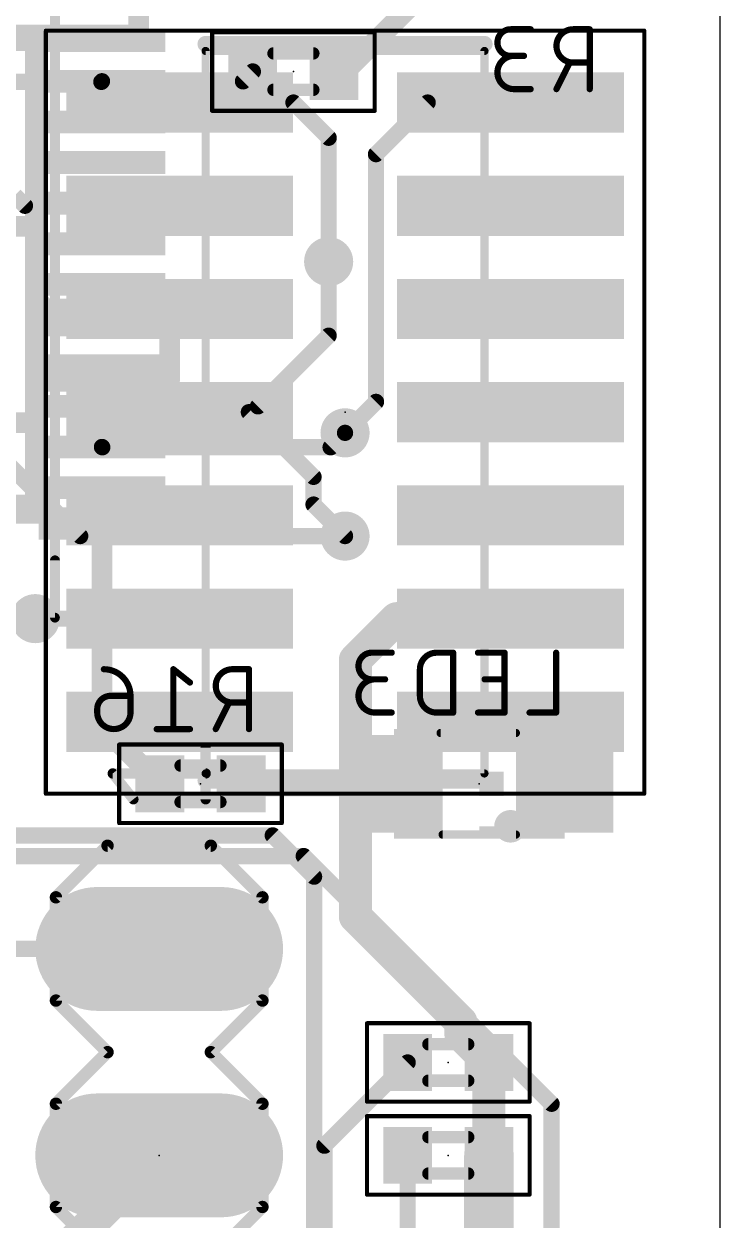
# Model space of a CAD drawing. Extents: x -2.4 to 71.8, y -0.8 to 95.3.
# Drawn here: x 44.44 to 53, y 11.27 to 25.99 of the extents above; entities that cross this region are included whole.
import ezdxf

# ---------------------------------------------------------------- set-up
doc = ezdxf.new("R2010")
doc.units = 0
for name, color, linetype in [('1', 12, 'CONTINUOUS'), ('15', 30, 'CONTINUOUS'), ('16', 132, 'CONTINUOUS'), ('17', 110, 'CONTINUOUS'), ('18', 110, 'CONTINUOUS'), ('2', 41, 'CONTINUOUS'), ('20', 31, 'CONTINUOUS'), ('21', 253, 'CONTINUOUS'), ('22', 253, 'CONTINUOUS'), ('23', 53, 'CONTINUOUS'), ('24', 53, 'CONTINUOUS'), ('26', 253, 'CONTINUOUS'), ('39', 12, 'CONTINUOUS'), ('40', 132, 'CONTINUOUS'), ('51', 253, 'CONTINUOUS'), ('52', 253, 'CONTINUOUS')]:
    doc.layers.add(name, color=color, linetype=linetype)

# ---------------------------------------------------------------- blocks, each defined once
blk = doc.blocks.new('RECT')
blk.add_solid([(-0.5, -0.5), (0.5, -0.5), (-0.5, 0.5), (0.5, 0.5)])
blk = doc.blocks.new('LONGP100')
at = {"const_width": 1}
blk.add_lwpolyline([(-0.5, 0), (0.5, 0)], dxfattribs=at)
at = {"const_width": 0.5}
for points in [[(-0.5, 0.25, 1), (-0.5, -0.25)], [(0.5, -0.25, 1), (0.5, 0.25)]]:
    blk.add_lwpolyline(points, format="xyb", dxfattribs=at)
blk = doc.blocks.new('ROUNDP')
at = {"const_width": 0.5}
blk.add_lwpolyline([(0, -0.25, 1), (0, 0.25, 1), (0, -0.25)], format="xyb", dxfattribs=at)
blk = doc.blocks.new('ROUNDV')
at = {"const_width": 0.5}
blk.add_lwpolyline([(0, -0.25, 1), (0, 0.25, 1), (0, -0.25)], format="xyb", dxfattribs=at)

msp = doc.modelspace()

# ---------------------------------------------------------------- linework, layer by layer
at = {"layer": '1'}
for points, const_width in [([(44.577, 25.781), (43.053, 25.781)], 0.254), ([(44.577, 20.066), (44.577, 25.781)], 0.254), ([(46.352, 25.019), (47.752, 25.019)], 0.2), ([(48.1854, 24.5856), (47.752, 25.019)], 0.2), ([(49.403, 25.019), (48.768, 24.384)], 0.2), ([(50.422, 25.019), (49.403, 25.019)], 0.2), ([(48.1854, 23.0616), (48.1854, 24.5856)], 0.2), ([(48.768, 24.384), (48.768, 21.336)], 0.2), ([(44.45, 23.749), (44.323, 23.876)], 0.2), ([(46.352, 23.749), (44.45, 23.749)], 0.2), ([(48.768, 21.336), (48.387, 20.955)], 0.2), ([(47.2041, 21.209), (46.352, 21.209)], 0.2), ([(47.9995, 20.4136), (47.2041, 21.209)], 0.2), ([(47.9995, 20.0725), (47.9995, 20.4136)], 0.2), ([(43.053, 20.066), (44.577, 20.066)], 0.254), ([(48.387, 19.685), (47.9995, 20.0725)], 0.2), ([(46.352, 19.939), (44.0912, 19.939)], 0.2), ([(48.514, 18.161), (49.022, 18.669)], 0.4064), ([(49.022, 18.669), (50.422, 18.669)], 0.4064), ([(44.577, 18.669), (46.352, 18.669)], 0.2), ([(48.514, 15.004), (48.514, 18.161)], 0.4064), ([(49.8127, 13.7053), (48.514, 15.004)], 0.4064), ([(49.8127, 13.5523), (49.8127, 13.7053)], 0.4064), ([(50.157, 13.208), (49.8127, 13.5523)], 0.4064), ([(50.157, 12.065), (50.157, 13.208)], 0.4064), ([(48.133, 12.184), (49.157, 13.208)], 0.2), ([(50.157, 10.93), (50.157, 12.065)], 0.6096), ([(48.133, 1.143), (48.133, 12.184)], 0.2), ([(49.157, 9.136), (49.157, 12.065)], 0.2)]:
    msp.add_lwpolyline(points, dxfattribs=dict(at, const_width=const_width))
for points, const_width in [([(44.6405, 25.781, 1), (44.5135, 25.781)], 0.127), ([(44.577, 25.7175, 1), (44.577, 25.8445)], 0.127), ([(46.352, 25.069, 1), (46.352, 24.969)], 0.1), ([(47.7874, 25.0544, 1), (47.7166, 24.9836)], 0.1), ([(47.752, 24.969, 1), (47.752, 25.069)], 0.1), ([(49.403, 25.069, 1), (49.403, 24.969)], 0.1), ([(49.4384, 24.9836, 1), (49.3676, 25.0544)], 0.1), ([(50.422, 24.969, 1), (50.422, 25.069)], 0.1), ([(48.2354, 24.5856, 1), (48.1354, 24.5856)], 0.1), ([(48.1501, 24.5502, 1), (48.2208, 24.6209)], 0.1), ([(48.7326, 24.4194, 1), (48.8034, 24.3486)], 0.1), ([(48.818, 24.384, 1), (48.718, 24.384)], 0.1), ([(44.45, 23.799, 1), (44.45, 23.699)], 0.1), ([(46.352, 23.699, 1), (46.352, 23.799)], 0.1), ([(44.4146, 23.7136, 1), (44.4854, 23.7844)], 0.1), ([(48.1354, 23.0616, 1), (48.2354, 23.0616)], 0.1), ([(48.718, 21.336, 1), (48.818, 21.336)], 0.1), ([(48.8034, 21.3006, 1), (48.7326, 21.3714)], 0.1), ([(46.352, 21.259, 1), (46.352, 21.159)], 0.1), ([(47.2394, 21.2444, 1), (47.1687, 21.1736)], 0.1), ([(47.2041, 21.159, 1), (47.2041, 21.259)], 0.1), ([(48.3516, 20.9904, 1), (48.4224, 20.9196)], 0.1), ([(48.0495, 20.4136, 1), (47.9495, 20.4136)], 0.1), ([(47.9641, 20.3782, 1), (48.0349, 20.4489)], 0.1), ([(44.577, 20.0025, 1), (44.577, 20.1295)], 0.127), ([(48.0349, 20.1079, 1), (47.9641, 20.0371)], 0.1), ([(44.5135, 20.066, 1), (44.6405, 20.066)], 0.127), ([(46.352, 19.889, 1), (46.352, 19.989)], 0.1), ([(47.9495, 20.0725, 1), (48.0495, 20.0725)], 0.1), ([(48.3516, 19.6496, 1), (48.4224, 19.7204)], 0.1), ([(49.022, 18.7706, 1), (49.022, 18.5674)], 0.2032), ([(49.0938, 18.5972, 1), (48.9502, 18.7408)], 0.2032), ([(50.422, 18.5674, 1), (50.422, 18.7706)], 0.2032), ([(44.577, 18.719, 1), (44.577, 18.619)], 0.1), ([(46.352, 18.619, 1), (46.352, 18.719)], 0.1), ([(48.6156, 18.161, 1), (48.4124, 18.161)], 0.2032), ([(48.4422, 18.2328, 1), (48.5858, 18.0892)], 0.2032), ([(48.5858, 15.0759, 1), (48.4422, 14.9322)], 0.2032), ([(48.4124, 15.004, 1), (48.6156, 15.004)], 0.2032), ([(49.9143, 13.7053, 1), (49.7111, 13.7053)], 0.2032), ([(49.7409, 13.6335, 1), (49.8845, 13.7772)], 0.2032), ([(49.8845, 13.6241, 1), (49.7409, 13.4805)], 0.2032), ([(49.7111, 13.5523, 1), (49.9143, 13.5523)], 0.2032), ([(50.2586, 13.208, 1), (50.0554, 13.208)], 0.2032), ([(49.1924, 13.1726, 1), (49.1216, 13.2434)], 0.1), ([(50.0852, 13.1362, 1), (50.2288, 13.2798)], 0.2032), ([(50.3094, 12.065, 1), (50.0046, 12.065)], 0.3048), ([(48.0976, 12.2194, 1), (48.1684, 12.1486)], 0.1), ([(48.183, 12.184, 1), (48.083, 12.184)], 0.1), ([(49.207, 12.065, 1), (49.107, 12.065)], 0.1), ([(50.0554, 12.065, 1), (50.2586, 12.065)], 0.2032)]:
    msp.add_lwpolyline(points, format="xyb", dxfattribs=dict(at, const_width=const_width))
at = {"layer": '15'}
for points, const_width in [([(45.847, 34.798), (45.847, 25.8503)], 0.254), ([(45.847, 25.8503), (43.688, 25.8503)], 0.254), ([(44.323, 18.669), (44.577, 18.669)], 0.2), ([(47.498, 16.002), (41.91, 16.002)], 0.2), ([(47.498, 16.002), (48.006, 15.494)], 0.2), ([(48.006, 15.494), (48.006, 8.636)], 0.2), ([(42.418, 14.605), (46.101, 14.605)], 0.2), ([(44.323, 10.287), (46.101, 12.065)], 0.4064)]:
    msp.add_lwpolyline(points, dxfattribs=dict(at, const_width=const_width))
for points, const_width in [([(45.7835, 25.8503, 1), (45.9105, 25.8503)], 0.127), ([(45.847, 25.7868, 1), (45.847, 25.9138)], 0.127), ([(44.577, 18.619, 1), (44.577, 18.719)], 0.1), ([(47.5334, 16.0374, 1), (47.4626, 15.9666)], 0.1), ([(47.498, 15.952, 1), (47.498, 16.052)], 0.1), ([(48.056, 15.494, 1), (47.956, 15.494)], 0.1), ([(47.9706, 15.4586, 1), (48.0414, 15.5294)], 0.1), ([(46.101, 14.555, 1), (46.101, 14.655)], 0.1), ([(46.1728, 11.9932, 1), (46.0292, 12.1368)], 0.2032)]:
    msp.add_lwpolyline(points, format="xyb", dxfattribs=dict(at, const_width=const_width))
at = {"layer": '16'}
for points, const_width in [([(49.403, 26.416), (48.387, 25.4)], 0.254), ([(47.133, 25.281), (47.252, 25.4)], 0.2032), ([(48.387, 25.4), (48.252, 25.4)], 0.254), ([(44.323, 25.273), (45.3893, 25.273)], 0.2), ([(45.3893, 25.273), (45.3973, 25.281)], 0.2), ([(45.3973, 25.281), (47.133, 25.281)], 0.2032), ([(44.577, 23.495), (43.688, 23.495)], 0.254), ([(44.577, 22.606), (44.577, 23.495)], 0.254), ([(48.1854, 22.1504), (48.1854, 23.0616)], 0.2), ([(44.704, 22.479), (44.577, 22.606)], 0.254), ([(46.228, 22.479), (44.704, 22.479)], 0.254), ([(46.228, 21.59), (46.228, 22.479)], 0.254), ([(47.316, 21.281), (48.1854, 22.1504)], 0.2), ([(44.577, 21.082), (44.577, 21.59)], 0.254), ([(44.577, 21.59), (46.228, 21.59)], 0.254), ([(45.3973, 21.281), (47.316, 21.281)], 0.2), ([(43.688, 21.082), (44.577, 21.082)], 0.254), ([(48.387, 20.955), (48.2094, 20.7774)], 0.2), ([(45.3973, 20.781), (45.4011, 20.7772)], 0.2), ([(48.2094, 20.7774), (45.4011, 20.7772)], 0.2), ([(45.3973, 17.3487), (45.3973, 19.781)], 0.254), ([(46.109, 16.637), (45.3973, 17.3487)], 0.254), ([(47.109, 16.637), (48.988, 16.637)], 0.3048), ([(44.069, 15.748), (47.879, 15.748)], 0.2), ([(47.879, 15.748), (50.927, 12.7)], 0.2), ([(50.927, 12.7), (50.927, 7.366)], 0.2)]:
    msp.add_lwpolyline(points, dxfattribs=dict(at, const_width=const_width))
for points, const_width in [([(47.2879, 25.3641, 1), (47.2161, 25.4359)], 0.1016), ([(48.252, 25.4635, 1), (48.252, 25.3365)], 0.127), ([(48.3421, 25.4449, 1), (48.4319, 25.3551)], 0.127), ([(48.387, 25.3365, 1), (48.387, 25.4635)], 0.127), ([(45.3539, 25.3084, 1), (45.4247, 25.2376)], 0.1), ([(45.3973, 25.3318, 1), (45.3973, 25.2302)], 0.1016), ([(45.4327, 25.2456, 1), (45.3619, 25.3164)], 0.1), ([(45.3893, 25.223, 1), (45.3893, 25.323)], 0.1), ([(47.0971, 25.3169, 1), (47.1689, 25.2451)], 0.1016), ([(47.133, 25.2302, 1), (47.133, 25.3318)], 0.1016), ([(44.6405, 23.495, 1), (44.5135, 23.495)], 0.127), ([(44.577, 23.4315, 1), (44.577, 23.5585)], 0.127), ([(48.2354, 23.0616, 1), (48.1354, 23.0616)], 0.1), ([(44.6219, 22.6509, 1), (44.5321, 22.5611)], 0.127), ([(44.5135, 22.606, 1), (44.6405, 22.606)], 0.127), ([(44.704, 22.5425, 1), (44.704, 22.4155)], 0.127), ([(44.6591, 22.4341, 1), (44.7489, 22.5239)], 0.127), ([(46.2915, 22.479, 1), (46.1645, 22.479)], 0.127), ([(46.228, 22.4155, 1), (46.228, 22.5425)], 0.127), ([(48.2208, 22.1151, 1), (48.1501, 22.1858)], 0.1), ([(48.1354, 22.1504, 1), (48.2354, 22.1504)], 0.1), ([(44.6405, 21.59, 1), (44.5135, 21.59)], 0.127), ([(44.577, 21.6535, 1), (44.577, 21.5265)], 0.127), ([(46.1645, 21.59, 1), (46.2915, 21.59)], 0.127), ([(46.228, 21.5265, 1), (46.228, 21.6535)], 0.127), ([(45.3973, 21.331, 1), (45.3973, 21.231)], 0.1), ([(47.2806, 21.3164, 1), (47.3514, 21.2456)], 0.1), ([(47.316, 21.231, 1), (47.316, 21.331)], 0.1), ([(44.577, 21.0185, 1), (44.577, 21.1455)], 0.127), ([(44.5135, 21.082, 1), (44.6405, 21.082)], 0.127), ([(48.4224, 20.9196, 1), (48.3516, 20.9904)], 0.1), ([(45.4327, 20.8164, 1), (45.3619, 20.7456)], 0.1), ([(45.4011, 20.8272, 1), (45.4011, 20.7272)], 0.1), ([(45.3658, 20.7418, 1), (45.4365, 20.8125)], 0.1), ([(48.174, 20.8128, 1), (48.2448, 20.742)], 0.1), ([(48.2094, 20.7274, 1), (48.2094, 20.8274)], 0.1), ([(45.4608, 19.781, 1), (45.3338, 19.781)], 0.127), ([(45.4422, 17.3936, 1), (45.3524, 17.3038)], 0.127), ([(45.3338, 17.3487, 1), (45.4608, 17.3487)], 0.127), ([(47.109, 16.7132, 1), (47.109, 16.5608)], 0.1524), ([(48.988, 16.5608, 1), (48.988, 16.7132)], 0.1524), ([(46.0641, 16.5921, 1), (46.1539, 16.6819)], 0.127), ([(47.9144, 15.7834, 1), (47.8436, 15.7126)], 0.1), ([(47.879, 15.698, 1), (47.879, 15.798)], 0.1), ([(50.977, 12.7, 1), (50.877, 12.7)], 0.1), ([(50.8916, 12.6646, 1), (50.9624, 12.7354)], 0.1)]:
    msp.add_lwpolyline(points, format="xyb", dxfattribs=dict(at, const_width=const_width))
at = {"layer": '2', "const_width": 0.2}
for points in [[(44.2463, 20.5681), (45.1294, 19.685)], [(45.1294, 19.685), (48.387, 19.685)]]:
    msp.add_lwpolyline(points, dxfattribs=at)
at = {"layer": '2', "const_width": 0.1}
for points in [[(45.1294, 19.735, 1), (45.1294, 19.635)], [(45.094, 19.6496, 1), (45.1647, 19.7204)], [(48.387, 19.635, 1), (48.387, 19.735)]]:
    msp.add_lwpolyline(points, format="xyb", dxfattribs=at)
at = {"layer": '20'}
msp.add_line((53, 0), (53, 50), dxfattribs=at)
at = {"layer": '21'}
for points, const_width in [([(46.672, 25.739), (50.102, 25.739)], 0.2), ([(46.6725, 16.4465), (46.6725, 17.0815)], 0.127), ([(45.7835, 16.4465), (45.5295, 16.764)], 0.127), ([(45.5295, 16.764), (46.6725, 16.764)], 0.127), ([(50.102, 16.679), (46.672, 16.679)], 0.2), ([(45.466, 15.875), (44.831, 15.24)], 0.1524), ([(46.736, 15.875), (45.466, 15.875)], 0.1524), ([(47.371, 15.24), (46.736, 15.875)], 0.1524), ([(44.831, 13.97), (44.831, 15.24)], 0.1524), ([(47.371, 15.24), (47.371, 13.97)], 0.1524), ([(45.466, 13.335), (44.831, 13.97)], 0.1524), ([(47.371, 13.97), (46.736, 13.335)], 0.1524), ([(44.831, 12.7), (45.466, 13.335)], 0.1524), ([(46.736, 13.335), (47.371, 12.7)], 0.1524), ([(44.831, 11.43), (44.831, 12.7)], 0.1524), ([(47.371, 12.7), (47.371, 11.43)], 0.1524), ([(45.466, 10.795), (44.831, 11.43)], 0.1524), ([(47.371, 11.43), (46.736, 10.795)], 0.1524)]:
    msp.add_lwpolyline(points, dxfattribs=dict(at, const_width=const_width))
for points, const_width in [([(46.672, 25.789, 1), (46.672, 25.689)], 0.1), ([(50.102, 25.689, 1), (50.102, 25.789)], 0.1), ([(46.7043, 17.0815, 1), (46.6407, 17.0815)], 0.0635), ([(45.5543, 16.7838, 1), (45.5047, 16.7442)], 0.0635), ([(45.5295, 16.7957, 1), (45.5295, 16.7323)], 0.0635), ([(46.672, 16.729, 1), (46.672, 16.629)], 0.1), ([(46.6725, 16.7323, 1), (46.6725, 16.7957)], 0.0635), ([(50.102, 16.629, 1), (50.102, 16.729)], 0.1), ([(45.7587, 16.4267, 1), (45.8083, 16.4663)], 0.0635), ([(46.6407, 16.4465, 1), (46.7043, 16.4465)], 0.0635), ([(50.422, 16.014, 1), (50.422, 16.214, 1), (50.422, 16.014)], 0.2), ([(45.466, 15.9131, 1), (45.466, 15.8369)], 0.0762), ([(45.4929, 15.8481, 1), (45.4391, 15.9019)], 0.0762), ([(46.7629, 15.9019, 1), (46.7091, 15.8481)], 0.0762), ([(46.736, 15.8369, 1), (46.736, 15.9131)], 0.0762), ([(44.8691, 15.24, 1), (44.7929, 15.24)], 0.0762), ([(47.4091, 15.24, 1), (47.3329, 15.24)], 0.0762), ([(44.8041, 15.2669, 1), (44.8579, 15.2131)], 0.0762), ([(47.3441, 15.2131, 1), (47.3979, 15.2669)], 0.0762), ([(44.7929, 13.97, 1), (44.8691, 13.97)], 0.0762), ([(44.8579, 13.9969, 1), (44.8041, 13.9431)], 0.0762), ([(47.3329, 13.97, 1), (47.4091, 13.97)], 0.0762), ([(47.3979, 13.9431, 1), (47.3441, 13.9969)], 0.0762), ([(45.4929, 13.3081, 1), (45.4391, 13.3619)], 0.0762), ([(45.4391, 13.3081, 1), (45.4929, 13.3619)], 0.0762), ([(46.7629, 13.3619, 1), (46.7091, 13.3081)], 0.0762), ([(46.7091, 13.3619, 1), (46.7629, 13.3081)], 0.0762), ([(44.8691, 12.7, 1), (44.7929, 12.7)], 0.0762), ([(44.8041, 12.7269, 1), (44.8579, 12.6731)], 0.0762), ([(47.4091, 12.7, 1), (47.3329, 12.7)], 0.0762), ([(47.3441, 12.6731, 1), (47.3979, 12.7269)], 0.0762), ([(44.8579, 11.4569, 1), (44.8041, 11.4031)], 0.0762), ([(47.3979, 11.4031, 1), (47.3441, 11.4569)], 0.0762), ([(44.7929, 11.43, 1), (44.8691, 11.43)], 0.0762), ([(47.3329, 11.43, 1), (47.4091, 11.43)], 0.0762)]:
    msp.add_lwpolyline(points, format="xyb", dxfattribs=dict(at, const_width=const_width))
at = {"layer": '22', "const_width": 0.12}
for points in [[(44.819, 19.387), (44.819, 18.681)], [(44.819, 18.681), (44.113, 18.681)]]:
    msp.add_lwpolyline(points, dxfattribs=at)
at = {"layer": '22', "const_width": 0.06}
for points in [[(44.849, 19.387, 1), (44.789, 19.387)], [(44.789, 18.681, 1), (44.849, 18.681)], [(44.819, 18.651, 1), (44.819, 18.711)]]:
    msp.add_lwpolyline(points, format="xyb", dxfattribs=at)
at = {"layer": '23'}
for p in [(48.387, 21.209), (49.657, 13.208), (46.101, 12.065), (49.657, 12.065)]:
    msp.add_point(p, dxfattribs=at)
at = {"layer": '24'}
for p in [(47.752, 25.4), (46.609, 16.637), (50.038, 16.637)]:
    msp.add_point(p, dxfattribs=at)
at = {"layer": '26'}
for points, const_width in [([(50.425, 25.9207, 1), (50.425, 25.5933)], 0.0762), ([(50.425, 25.9398, 1), (50.425, 25.9017)], 0.0381), ([(50.425, 25.9017, 1), (50.425, 25.9398)], 0.0381), ([(50.6705, 25.9017, 1), (50.6705, 25.9398)], 0.0381), ([(51.1923, 25.9207, 1), (51.1923, 25.5115)], 0.0762), ([(51.1923, 25.9398, 1), (51.1923, 25.9017)], 0.0381), ([(51.1923, 25.9017, 1), (51.1923, 25.9398)], 0.0381), ([(51.416, 25.9207, 1), (51.3779, 25.9207)], 0.0381), ([(51.3969, 25.9017, 1), (51.3969, 25.9398)], 0.0381), ([(50.4659, 25.5933, 1), (50.4659, 25.1841)], 0.0762), ([(50.425, 25.6124, 1), (50.425, 25.5743)], 0.0381), ([(50.425, 25.5743, 1), (50.425, 25.6124)], 0.0381), ([(50.4659, 25.5743, 1), (50.4659, 25.6124)], 0.0381), ([(50.5887, 25.5743, 1), (50.5887, 25.6124)], 0.0381), ([(51.1684, 25.503, 1), (51.1343, 25.52)], 0.0381), ([(51.1923, 25.5305, 1), (51.1923, 25.4924)], 0.0381), ([(51.1923, 25.4924, 1), (51.1923, 25.5305)], 0.0381), ([(51.3969, 25.4924, 1), (51.3969, 25.5305)], 0.0381), ([(50.4659, 25.2032, 1), (50.4659, 25.1651)], 0.0381), ([(50.4659, 25.1651, 1), (50.4659, 25.2032)], 0.0381), ([(50.6705, 25.1651, 1), (50.6705, 25.2032)], 0.0381), ([(50.9706, 25.1926, 1), (51.0047, 25.1756)], 0.0381), ([(51.3779, 25.1841, 1), (51.416, 25.1841)], 0.0381), ([(48.7158, 18.2499, 1), (48.7158, 17.9225)], 0.0762), ([(48.7158, 18.269, 1), (48.7158, 18.2309)], 0.0381), ([(48.7158, 18.2309, 1), (48.7158, 18.269)], 0.0381), ([(48.9613, 18.2309, 1), (48.9613, 18.269)], 0.0381), ([(49.5126, 18.2499, 0.4142), (49.308, 18.0453)], 0.0762), ([(49.5126, 18.269, 1), (49.5126, 18.2309)], 0.0381), ([(49.5126, 18.2309, 1), (49.5126, 18.269)], 0.0381), ([(49.7363, 18.2499, 1), (49.6982, 18.2499)], 0.0381), ([(49.7172, 18.2309, 1), (49.7172, 18.269)], 0.0381), ([(50.0223, 18.269, 1), (50.0223, 18.2309)], 0.0381), ([(50.3687, 18.2499, 1), (50.3306, 18.2499)], 0.0381), ([(50.3496, 18.2309, 1), (50.3496, 18.269)], 0.0381), ([(51.0027, 18.2499, 1), (50.9646, 18.2499)], 0.0381), ([(45.748, 17.7193, 0.4142), (45.4206, 18.0467)], 0.0762), ([(45.4206, 18.0657, 1), (45.4206, 18.0276)], 0.0381), ([(46.2868, 18.0616, 1), (46.263, 18.0318)], 0.0381), ([(46.2939, 18.0467, 1), (46.2558, 18.0467)], 0.0381), ([(47.0013, 18.0467, 1), (47.0013, 17.6375)], 0.0762), ([(47.0013, 18.0658, 1), (47.0013, 18.0277)], 0.0381), ([(47.0013, 18.0277, 1), (47.0013, 18.0658)], 0.0381), ([(47.2249, 18.0467, 1), (47.1868, 18.0467)], 0.0381), ([(47.2059, 18.0277, 1), (47.2059, 18.0658)], 0.0381), ([(48.7567, 17.9225, 1), (48.7567, 17.5133)], 0.0762), ([(48.7158, 17.9416, 1), (48.7158, 17.9035)], 0.0381), ([(48.7158, 17.9035, 1), (48.7158, 17.9416)], 0.0381), ([(48.7567, 17.9035, 1), (48.7567, 17.9416)], 0.0381), ([(48.8795, 17.9035, 1), (48.8795, 17.9416)], 0.0381), ([(49.3271, 18.0453, 1), (49.289, 18.0453)], 0.0381), ([(49.289, 18.0453, 1), (49.3271, 18.0453)], 0.0381), ([(50.1041, 17.9416, 1), (50.1041, 17.9035)], 0.0381), ([(50.3496, 17.9035, 1), (50.3496, 17.9416)], 0.0381), ([(46.4676, 17.8681, 1), (46.4914, 17.8979)], 0.0381), ([(45.5024, 17.7193, 0.4142), (45.3388, 17.5556)], 0.0762), ([(45.5024, 17.7384, 1), (45.5024, 17.7003)], 0.0381), ([(45.5024, 17.7003, 1), (45.5024, 17.7384)], 0.0381), ([(45.767, 17.7193, 1), (45.7289, 17.7193)], 0.0381), ([(45.7289, 17.7193, 1), (45.767, 17.7193)], 0.0381), ([(45.748, 17.7003, 1), (45.748, 17.7384)], 0.0381), ([(46.9774, 17.629, 1), (46.9433, 17.646)], 0.0381), ([(47.0013, 17.6565, 1), (47.0013, 17.6184)], 0.0381), ([(47.0013, 17.6184, 1), (47.0013, 17.6565)], 0.0381), ([(47.2059, 17.6184, 1), (47.2059, 17.6565)], 0.0381), ([(49.308, 17.7179, 0.4142), (49.5126, 17.5133)], 0.0762), ([(49.3271, 17.7179, 1), (49.289, 17.7179)], 0.0381), ([(49.289, 17.7179, 1), (49.3271, 17.7179)], 0.0381), ([(45.3578, 17.5556, 1), (45.3197, 17.5556)], 0.0381), ([(45.3197, 17.5556, 1), (45.3578, 17.5556)], 0.0381), ([(45.3578, 17.5147, 1), (45.3197, 17.5147)], 0.0381), ([(45.3197, 17.5147, 1), (45.3578, 17.5147)], 0.0381), ([(45.3388, 17.5147, 1), (45.748, 17.5147)], 0.0762), ([(45.767, 17.5147, 1), (45.7289, 17.5147)], 0.0381), ([(45.7289, 17.5147, 1), (45.767, 17.5147)], 0.0381), ([(48.7567, 17.5324, 1), (48.7567, 17.4943)], 0.0381), ([(48.7567, 17.4943, 1), (48.7567, 17.5324)], 0.0381), ([(48.9613, 17.4943, 1), (48.9613, 17.5324)], 0.0381), ([(49.5126, 17.5324, 1), (49.5126, 17.4943)], 0.0381), ([(49.5126, 17.4942, 1), (49.5126, 17.5323)], 0.0381), ([(49.6982, 17.5133, 1), (49.7363, 17.5133)], 0.0381), ([(49.7172, 17.4943, 1), (49.7172, 17.5324)], 0.0381), ([(50.0223, 17.5324, 1), (50.0223, 17.4943)], 0.0381), ([(50.3306, 17.5133, 1), (50.3687, 17.5133)], 0.0381), ([(50.3496, 17.4943, 1), (50.3496, 17.5324)], 0.0381), ([(50.6562, 17.5324, 1), (50.6562, 17.4943)], 0.0381), ([(50.9646, 17.5133, 1), (51.0027, 17.5133)], 0.0381), ([(50.9836, 17.4943, 1), (50.9836, 17.5324)], 0.0381), ([(46.0703, 17.3292, 1), (46.0703, 17.2911)], 0.0381), ([(46.2558, 17.3101, 1), (46.2939, 17.3101)], 0.0381), ([(46.4795, 17.2911, 1), (46.4795, 17.3292)], 0.0381), ([(46.7796, 17.3186, 1), (46.8137, 17.3016)], 0.0381), ([(47.1868, 17.3101, 1), (47.2249, 17.3101)], 0.0381)]:
    msp.add_lwpolyline(points, format="xyb", dxfattribs=dict(at, const_width=const_width))
at = {"layer": '26', "const_width": 0.0762}
for points in [[(50.6705, 25.9207), (50.425, 25.9207)], [(51.3969, 25.9207), (51.1923, 25.9207)], [(51.3969, 25.1841), (51.3969, 25.9207)], [(50.425, 25.5933), (50.5887, 25.5933)], [(50.9877, 25.1841), (51.1514, 25.5115)], [(51.1923, 25.5115), (51.3969, 25.5115)], [(50.6705, 25.1841), (50.4659, 25.1841)], [(48.9613, 18.2499), (48.7158, 18.2499)], [(49.7172, 18.2499), (49.5126, 18.2499)], [(49.7172, 17.5133), (49.7172, 18.2499)], [(50.3496, 18.2499), (50.0223, 18.2499)], [(50.3496, 17.5133), (50.3496, 18.2499)], [(50.9836, 18.2499), (50.9836, 17.5133)], [(46.4795, 17.883), (46.2749, 18.0467)], [(46.2749, 18.0467), (46.2749, 17.3101)], [(47.2059, 18.0467), (47.0013, 18.0467)], [(47.2059, 17.3101), (47.2059, 18.0467)], [(48.7158, 17.9225), (48.8795, 17.9225)], [(49.308, 18.0453), (49.308, 17.7179)], [(50.3496, 17.9225), (50.1041, 17.9225)], [(45.748, 17.7193), (45.5024, 17.7193)], [(45.748, 17.5147), (45.748, 17.7193)], [(46.7967, 17.3101), (46.9604, 17.6375)], [(47.0013, 17.6375), (47.2059, 17.6375)], [(45.3388, 17.5556), (45.3388, 17.5147)], [(48.9613, 17.5133), (48.7567, 17.5133)], [(49.5126, 17.5133), (49.7172, 17.5133)], [(50.0223, 17.5133), (50.3496, 17.5133)], [(50.9836, 17.5133), (50.6562, 17.5133)], [(46.4795, 17.3101), (46.0703, 17.3101)]]:
    msp.add_lwpolyline(points, dxfattribs=at)
at = {"layer": '39'}
for points, const_width in [([(44.707, 16.514), (44.707, 25.904)], 0.05), ([(44.707, 25.904), (52.067, 25.904)], 0.05), ([(52.067, 25.904), (52.067, 16.514)], 0.05), ([(52.067, 16.514), (44.707, 16.514)], 0.05), ([(48.657, 13.691), (50.657, 13.691)], 0.0508), ([(48.657, 12.725), (48.657, 13.691)], 0.0508), ([(50.657, 13.691), (50.657, 12.725)], 0.0508), ([(50.657, 12.725), (48.657, 12.725)], 0.0508), ([(48.657, 12.548), (50.657, 12.548)], 0.0508), ([(48.657, 11.582), (48.657, 12.548)], 0.0508), ([(50.657, 12.548), (50.657, 11.582)], 0.0508), ([(50.657, 11.582), (48.657, 11.582)], 0.0508)]:
    msp.add_lwpolyline(points, dxfattribs=dict(at, const_width=const_width))
for points, const_width in [([(44.7195, 25.904, 1), (44.6945, 25.904)], 0.025), ([(44.707, 25.9165, 1), (44.707, 25.8915)], 0.025), ([(52.0795, 25.904, 1), (52.0545, 25.904)], 0.025), ([(52.067, 25.8915, 1), (52.067, 25.9165)], 0.025), ([(44.707, 16.5265, 1), (44.707, 16.5015)], 0.025), ([(44.6945, 16.514, 1), (44.7195, 16.514)], 0.025), ([(52.0545, 16.514, 1), (52.0795, 16.514)], 0.025), ([(52.067, 16.5015, 1), (52.067, 16.5265)], 0.025), ([(48.657, 13.7037, 1), (48.657, 13.6783)], 0.0254), ([(48.6697, 13.691, 1), (48.6443, 13.691)], 0.0254), ([(50.6697, 13.691, 1), (50.6443, 13.691)], 0.0254), ([(50.657, 13.6783, 1), (50.657, 13.7037)], 0.0254), ([(48.657, 12.7377, 1), (48.657, 12.7123)], 0.0254), ([(48.6443, 12.725, 1), (48.6697, 12.725)], 0.0254), ([(50.6443, 12.725, 1), (50.6697, 12.725)], 0.0254), ([(50.657, 12.7123, 1), (50.657, 12.7377)], 0.0254), ([(48.657, 12.5607, 1), (48.657, 12.5353)], 0.0254), ([(48.6697, 12.548, 1), (48.6443, 12.548)], 0.0254), ([(50.6697, 12.548, 1), (50.6443, 12.548)], 0.0254), ([(50.657, 12.5353, 1), (50.657, 12.5607)], 0.0254), ([(48.657, 11.5947, 1), (48.657, 11.5693)], 0.0254), ([(48.6443, 11.582, 1), (48.6697, 11.582)], 0.0254), ([(50.6443, 11.582, 1), (50.6697, 11.582)], 0.0254), ([(50.657, 11.5693, 1), (50.657, 11.5947)], 0.0254)]:
    msp.add_lwpolyline(points, format="xyb", dxfattribs=dict(at, const_width=const_width))
at = {"layer": '40', "const_width": 0.0508}
for points in [[(48.752, 25.883), (46.752, 25.883)], [(46.752, 25.883), (46.752, 24.917)], [(48.752, 24.917), (48.752, 25.883)], [(46.752, 24.917), (48.752, 24.917)], [(47.609, 17.12), (45.609, 17.12)], [(45.609, 17.12), (45.609, 16.154)], [(47.609, 16.154), (47.609, 17.12)], [(45.609, 16.154), (47.609, 16.154)]]:
    msp.add_lwpolyline(points, dxfattribs=at)
at = {"layer": '40', "const_width": 0.0254}
for points in [[(46.752, 25.8957, 1), (46.752, 25.8703)], [(46.7647, 25.883, 1), (46.7393, 25.883)], [(48.7647, 25.883, 1), (48.7393, 25.883)], [(48.752, 25.8703, 1), (48.752, 25.8957)], [(46.752, 24.9297, 1), (46.752, 24.9043)], [(46.7393, 24.917, 1), (46.7647, 24.917)], [(48.7393, 24.917, 1), (48.7647, 24.917)], [(48.752, 24.9043, 1), (48.752, 24.9297)], [(45.609, 17.1327, 1), (45.609, 17.1073)], [(45.6217, 17.12, 1), (45.5963, 17.12)], [(47.6217, 17.12, 1), (47.5963, 17.12)], [(47.609, 17.1073, 1), (47.609, 17.1327)], [(45.609, 16.1667, 1), (45.609, 16.1413)], [(45.5963, 16.154, 1), (45.6217, 16.154)], [(47.5963, 16.154, 1), (47.6217, 16.154)], [(47.609, 16.1413, 1), (47.609, 16.1667)]]:
    msp.add_lwpolyline(points, format="xyb", dxfattribs=at)
at = {"layer": '51'}
for points, const_width in [([(46.672, 16.764), (46.672, 25.654)], 0.1), ([(46.672, 25.654), (50.102, 25.654)], 0.1), ([(50.102, 25.654), (50.102, 16.764)], 0.1), ([(50.102, 16.764), (46.672, 16.764)], 0.1), ([(49.412, 13.432), (49.902, 13.432)], 0.1524), ([(49.902, 12.984), (49.412, 12.984)], 0.1524), ([(49.412, 12.289), (49.902, 12.289)], 0.1524), ([(49.902, 11.841), (49.412, 11.841)], 0.1524)]:
    msp.add_lwpolyline(points, dxfattribs=dict(at, const_width=const_width))
for points, const_width in [([(46.697, 25.654, 1), (46.647, 25.654)], 0.05), ([(46.672, 25.679, 1), (46.672, 25.629)], 0.05), ([(50.127, 25.654, 1), (50.077, 25.654)], 0.05), ([(50.102, 25.629, 1), (50.102, 25.679)], 0.05), ([(46.672, 16.789, 1), (46.672, 16.739)], 0.05), ([(46.647, 16.764, 1), (46.697, 16.764)], 0.05), ([(50.077, 16.764, 1), (50.127, 16.764)], 0.05), ([(50.102, 16.739, 1), (50.102, 16.789)], 0.05), ([(50.422, 16.014, 1), (50.422, 16.214, 1), (50.422, 16.014)], 0.2), ([(49.412, 13.4701, 1), (49.412, 13.3939)], 0.0762), ([(49.902, 13.3939, 1), (49.902, 13.4701)], 0.0762), ([(49.412, 13.0221, 1), (49.412, 12.9459)], 0.0762), ([(49.902, 12.9459, 1), (49.902, 13.0221)], 0.0762), ([(49.412, 12.3271, 1), (49.412, 12.2509)], 0.0762), ([(49.902, 12.2509, 1), (49.902, 12.3271)], 0.0762), ([(49.412, 11.8791, 1), (49.412, 11.8029)], 0.0762), ([(49.902, 11.8029, 1), (49.902, 11.8791)], 0.0762)]:
    msp.add_lwpolyline(points, format="xyb", dxfattribs=dict(at, const_width=const_width))
at = {"layer": '52'}
for points, const_width in [([(44.819, 18.681), (44.819, 32.881)], 0.12), ([(47.997, 25.624), (47.507, 25.624)], 0.1524), ([(47.507, 25.176), (47.997, 25.176)], 0.1524), ([(30.619, 18.681), (44.819, 18.681)], 0.12), ([(50.488, 17.262), (49.563, 17.262)], 0.1016), ([(46.854, 16.861), (46.364, 16.861)], 0.1524), ([(46.364, 16.413), (46.854, 16.413)], 0.1524), ([(50.488, 16.012), (49.588, 16.012)], 0.1016)]:
    msp.add_lwpolyline(points, dxfattribs=dict(at, const_width=const_width))
for points, const_width in [([(47.507, 25.6621, 1), (47.507, 25.5859)], 0.0762), ([(47.997, 25.5859, 1), (47.997, 25.6621)], 0.0762), ([(47.507, 25.2141, 1), (47.507, 25.1379)], 0.0762), ([(47.997, 25.1379, 1), (47.997, 25.2141)], 0.0762), ([(44.789, 18.681, 1), (44.849, 18.681)], 0.06), ([(44.819, 18.651, 1), (44.819, 18.711)], 0.06), ([(49.563, 17.2874, 1), (49.563, 17.2366)], 0.0508), ([(50.488, 17.2366, 1), (50.488, 17.2874)], 0.0508), ([(46.364, 16.8991, 1), (46.364, 16.8229)], 0.0762), ([(46.854, 16.8229, 1), (46.854, 16.8991)], 0.0762), ([(46.364, 16.4511, 1), (46.364, 16.3749)], 0.0762), ([(46.854, 16.3749, 1), (46.854, 16.4511)], 0.0762), ([(49.588, 16.0374, 1), (49.588, 15.9866)], 0.0508), ([(50.488, 15.9866, 1), (50.488, 16.0374)], 0.0508)]:
    msp.add_lwpolyline(points, format="xyb", dxfattribs=dict(at, const_width=const_width))

# ---------------------------------------------------------------- block references
at = {"layer": '1', "xscale": 0.74, "yscale": 2.79, "rotation": 90}
for p in [(46.352, 25.019), (50.422, 25.019), (46.352, 23.749), (50.422, 23.749), (46.352, 22.479), (50.422, 22.479), (46.352, 21.209), (50.422, 21.209), (46.352, 19.939), (50.422, 19.939), (46.352, 18.669), (50.422, 18.669), (46.352, 17.399), (50.422, 17.399)]:
    msp.add_blockref('RECT', p, dxfattribs=at)
at = {"layer": '1', "xscale": 0.6, "yscale": 0.7}
for p in [(49.157, 13.208), (50.157, 13.208), (49.157, 12.065), (50.157, 12.065)]:
    msp.add_blockref('RECT', p, dxfattribs=at)
at = {"layer": '16'}
for p, xscale, yscale, rotation in [((45.3973, 25.781), 1.5588, 0.28, 180), ((45.3973, 25.281), 1.5588, 0.28, 180), ((45.3973, 24.781), 1.5588, 0.28, 180), ((45.3973, 24.281), 1.5588, 0.28, 180), ((45.3973, 23.781), 1.5588, 0.28, 180), ((45.3973, 23.281), 1.5588, 0.28, 180), ((45.3973, 22.781), 1.5588, 0.28, 180), ((45.3973, 22.281), 1.5588, 0.28, 180), ((45.3973, 21.781), 1.5588, 0.28, 180), ((45.3973, 21.281), 1.5588, 0.28, 180), ((45.3973, 20.781), 1.5588, 0.28, 180), ((45.3973, 20.281), 1.5588, 0.28, 180), ((45.3973, 19.781), 1.5588, 0.28, 180), ((48.988, 16.637), 1.2, 1.2, 90), ((51.088, 16.637), 1.2, 1.2, 90), ((46.109, 16.637), 0.6, 0.7, 180), ((47.109, 16.637), 0.6, 0.7, 180)]:
    msp.add_blockref('RECT', p, dxfattribs=dict(at, xscale=xscale, yscale=yscale, rotation=rotation))
at = {"layer": '16', "xscale": 0.6, "yscale": 0.7}
for p in [(47.252, 25.4), (48.252, 25.4)]:
    msp.add_blockref('RECT', p, dxfattribs=at)
at = {"layer": '17', "xscale": 1.524, "yscale": 1.524}
for name, p in [('LONGP100', (46.101, 14.605)), ('LONGP100', (46.101, 14.605)), ('ROUNDP', (46.101, 14.605)), ('ROUNDP', (46.101, 14.605)), ('LONGP100', (46.101, 12.065)), ('LONGP100', (46.101, 12.065)), ('ROUNDP', (46.101, 12.065)), ('ROUNDP', (46.101, 12.065))]:
    msp.add_blockref(name, p, dxfattribs=at)
at = {"layer": '18', "xscale": 0.604, "yscale": 0.604}
for p in [(48.1854, 23.0616), (48.1854, 23.0616), (48.387, 20.955), (48.387, 20.955), (48.387, 19.685), (48.387, 19.685), (44.577, 18.669), (44.577, 18.669)]:
    msp.add_blockref('ROUNDV', p, dxfattribs=at)
at = {"layer": '22', "yscale": 0.3, "rotation": 90}
for p, xscale in [((50.188, 17.237), 0.15), ((50.188, 16.637), 0.3), ((50.188, 16.037), 0.15)]:
    msp.add_blockref('RECT', p, dxfattribs=dict(at, xscale=xscale))
at = {"layer": '51', "xscale": 0.508, "yscale": 0.508, "rotation": 270}
for p in [(46.101, 14.605), (46.101, 12.065)]:
    msp.add_blockref('RECT', p, dxfattribs=at)
at = {"layer": '51', "xscale": 0.3, "yscale": 0.5999}
for p in [(49.253, 13.2032), (50.0658, 13.2032), (49.253, 12.0602), (50.0658, 12.0602)]:
    msp.add_blockref('RECT', p, dxfattribs=at)
at = {"layer": '52', "xscale": 0.3, "yscale": 0.5999}
for p in [(47.348, 25.4048), (48.1608, 25.4048)]:
    msp.add_blockref('RECT', p, dxfattribs=at)
at = {"layer": '52'}
for p, xscale, yscale, rotation in [((49.288, 16.637), 1.35, 0.6, 90), ((50.788, 16.637), 1.35, 0.6, 90), ((46.2002, 16.6321), 0.3, 0.5999, 180), ((47.013, 16.6321), 0.3, 0.5999, 180)]:
    msp.add_blockref('RECT', p, dxfattribs=dict(at, xscale=xscale, yscale=yscale, rotation=rotation))

doc.saveas('drawing.dxf')
